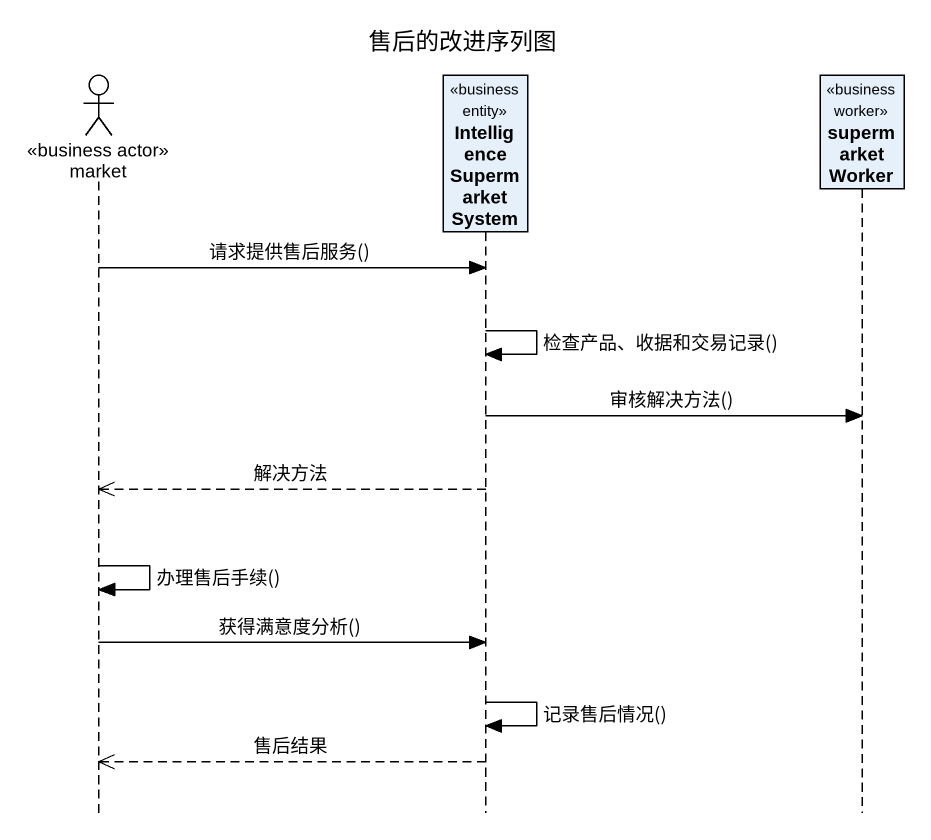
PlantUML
@startuml
title 售后的改进序列图
hide footbox
actor market <<business actor>>
participant "IntelligenceSupermarketSystem" as IntelligenceSupermarketSyste <<business entity>>
participant supermarketWorker <<business worker>>

market -> IntelligenceSupermarketSyste : 请求提供售后服务()
IntelligenceSupermarketSyste -> IntelligenceSupermarketSyste : 检查产品、收据和交易记录()
IntelligenceSupermarketSyste -> supermarketWorker : 审核解决方法()
IntelligenceSupermarketSyste -->> market : 解决方法
market -> market : 办理售后手续()
market -> IntelligenceSupermarketSyste : 获得满意度分析()
IntelligenceSupermarketSyste -> IntelligenceSupermarketSyste : 记录售后情况()
IntelligenceSupermarketSyste -->> market : 售后结果
@enduml
